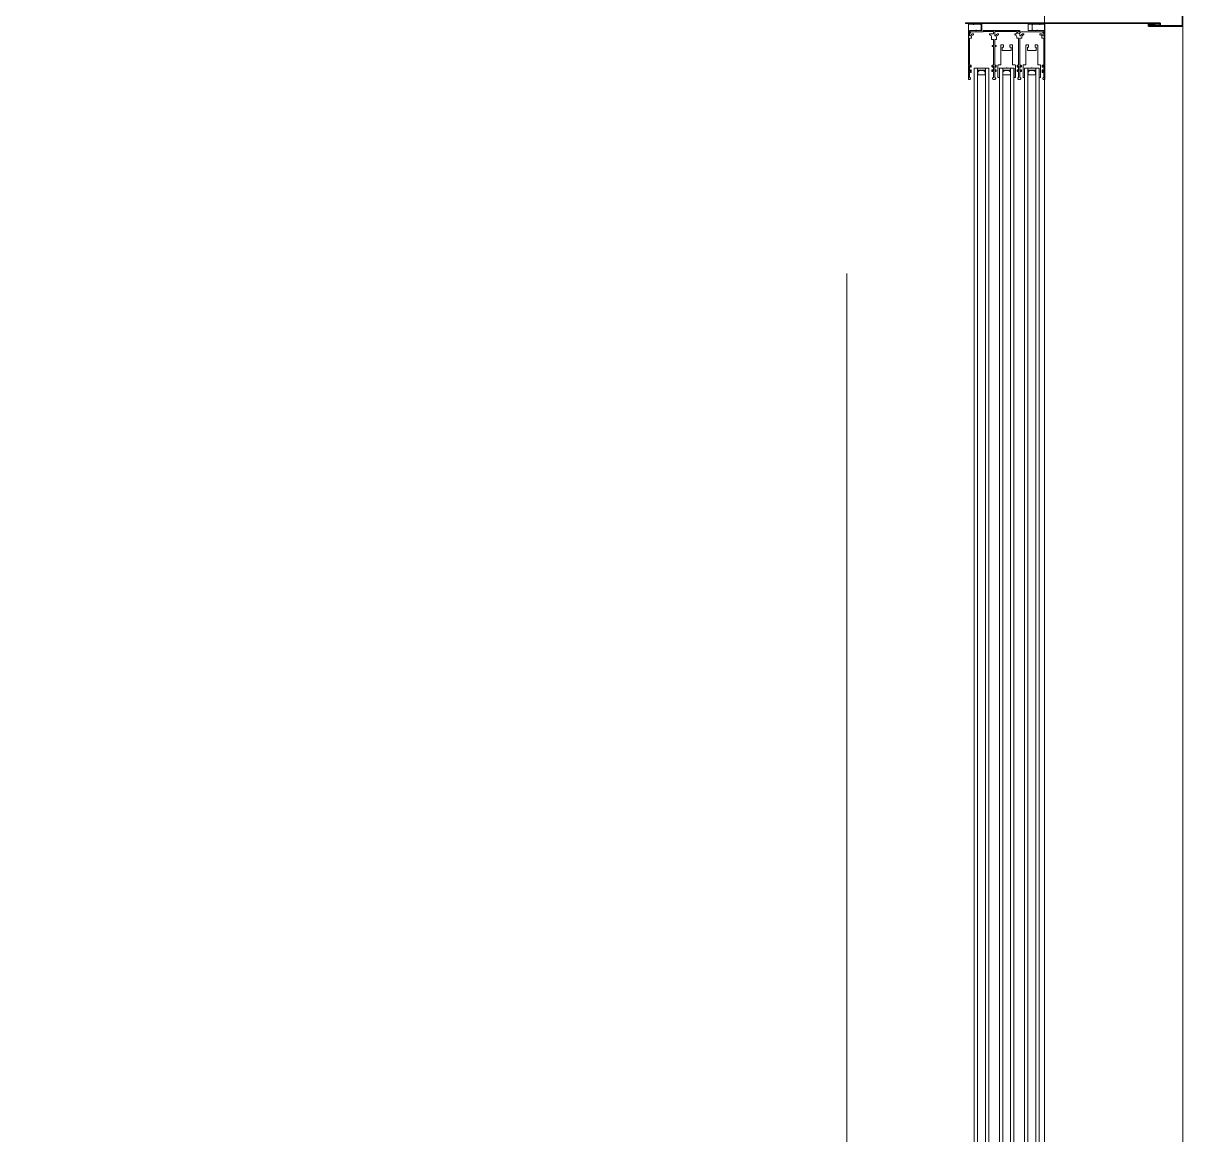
# Model space of a CAD drawing. Header units: centimetres. Extents: x 405464 to 563355, y 50011 to 66875.
# Drawn here: x 518173.3 to 518349.3, y 55410.6 to 55579.3 of the extents above; entities that cross this region are included whole.
import ezdxf
from ezdxf.enums import TextEntityAlignment as Align

# ---------------------------------------------------------------- set-up
doc = ezdxf.new("R2010")
doc.units = ezdxf.units.CM
doc.linetypes.add('DASHDOT', pattern=[25.4, 12.7, -6.35, 0, -6.35])
doc.layers.get('0').update_dxf_attribs({"lineweight": 9})
for name, color, linetype, lineweight in [('0-KRCN-MİMARİ-220526', 8, 'Continuous', 9), ('A_Aks', 30, 'DASHDOT', 9), ('A_Pencere Doğrama-Ex', 140, 'Continuous', 15), ('G_0.09', 254, 'Continuous', 9), ('M00_Mahal_No$0$MH_Alan', 51, 'Continuous', 9), ('PN_Aluminyum', 150, 'Continuous', 15)]:
    doc.layers.add(name, color=color, linetype=linetype, lineweight=lineweight)
doc.styles.add('M00_Mahal_No$0$Kalin01', font='swissk.ttf')
doc.styles.add('M00_Mahal_No$0$Normal', font='swiss.ttf')
doc.styles.add('MAHAL', font='swissc.ttf')

# ---------------------------------------------------------------- blocks, each defined once
blk = doc.blocks.new('1_etap')
at = {"color": 8}
for p, q in [((1428.46, 3259.96), (1428.46, 3260.01)), ((1428.46, 3251.46), (1428.46, 3259.81)), ((1428.55, 3259.86), (1428.47, 3259.94)), ((1428.49, 3259.83), (1429.14, 3259.83)), ((1429.18, 3259.85), (1428.57, 3259.85)), ((1430.48, 3259.85), (1429.3, 3259.85)), ((1429.34, 3259.83), (1430.22, 3259.83)), ((1430.23, 3259.83), (1430.38, 3259.74)), ((1430.4, 3259.72), (1430.4, 3258.99)), ((1430.5, 3258.88), (1430.5, 3259.83)), ((1437.53, 3259.83), (1437.53, 3258.88)), ((1439.24, 3259.85), (1437.56, 3259.85)), ((1438.15, 3259.72), (1438.15, 3258.99)), ((1438.32, 3259.83), (1438.16, 3259.74)), ((1439.21, 3259.83), (1438.33, 3259.83)), ((1439.97, 3259.85), (1439.36, 3259.85)), ((1440.06, 3259.83), (1439.4, 3259.83)), ((1440.08, 3259.94), (1439.99, 3259.86)), ((1440.08, 3260.01), (1440.08, 3259.96)), ((1440.08, 3251.46), (1440.08, 3259.81)), ((1428.64, 3258.85), (1428.64, 3258.07)), ((1428.64, 3257.67), (1428.64, 3253.61)), ((1428.65, 3258.5), (1428.65, 3258.74)), ((1428.66, 3258.76), (1428.74, 3258.84)), ((1429.54, 3258.87), (1428.67, 3258.87)), ((1428.67, 3258.05), (1428.76, 3258.05)), ((1428.87, 3257.7), (1428.67, 3257.7)), ((1428.78, 3258.47), (1428.68, 3258.47)), ((1428.76, 3258.85), (1429.58, 3258.85)), ((1428.8, 3258.65), (1428.8, 3258.5)), ((1429.59, 3258.67), (1428.83, 3258.67)), ((1428.92, 3257.74), (1428.89, 3257.7)), ((1428.93, 3257.9), (1428.93, 3257.76)), ((1429.07, 3258.35), (1429.18, 3258.35)), ((1429.23, 3258.3), (1429.23, 3258.25)), ((1429.64, 3258.7), (1429.6, 3258.67)), ((1429.68, 3258.67), (1429.64, 3258.7)), ((1430.68, 3258.67), (1429.69, 3258.67)), ((1429.7, 3258.85), (1430.48, 3258.85)), ((1430.22, 3258.87), (1429.74, 3258.87)), ((1430.38, 3258.96), (1430.23, 3258.87)), ((1430.7, 3258.85), (1430.7, 3258.7)), ((1436.24, 3258.87), (1430.73, 3258.87)), ((1430.73, 3258.77), (1430.73, 3258.72)), ((1430.76, 3258.69), (1431.18, 3258.69)), ((1436.06, 3258.87), (1430.83, 3258.87)), ((1431.19, 3258.69), (1431.24, 3258.72)), ((1431.24, 3258.72), (1431.28, 3258.69)), ((1431.29, 3258.69), (1432.25, 3258.69)), ((1431.69, 3258.3), (1431.69, 3258.25)), ((1432.25, 3258.35), (1431.74, 3258.35)), ((1431.99, 3257.9), (1431.99, 3257.56)), ((1431.99, 3257.54), (1432.03, 3257.5)), ((1432.05, 3257.49), (1432.25, 3257.49)), ((1432.28, 3258.67), (1432.28, 3258.37)), ((1432.28, 3257.47), (1432.28, 3256.6)), ((1432.46, 3258.67), (1432.46, 3258.07)), ((1432.46, 3257.47), (1432.46, 3256.6)), ((1434.22, 3258.69), (1432.48, 3258.69)), ((1432.48, 3258.05), (1432.57, 3258.05)), ((1432.69, 3257.49), (1432.48, 3257.49)), ((1432.74, 3257.54), (1432.7, 3257.5)), ((1432.75, 3257.9), (1432.75, 3257.55)), ((1432.89, 3258.35), (1433, 3258.35)), ((1433.05, 3258.3), (1433.05, 3258.24)), ((1434.27, 3258.72), (1434.23, 3258.69)), ((1434.31, 3258.69), (1434.27, 3258.72)), ((1435.76, 3258.69), (1434.33, 3258.69)), ((1435.5, 3258.24), (1435.5, 3258.3)), ((1435.55, 3258.35), (1435.76, 3258.35)), ((1435.79, 3258.37), (1435.79, 3258.67)), ((1435.8, 3257.75), (1435.8, 3257.9)), ((1435.84, 3257.7), (1435.81, 3257.74)), ((1436.06, 3257.69), (1435.86, 3257.69)), ((1435.94, 3258.69), (1435.94, 3258.7)), ((1435.94, 3258.5), (1435.94, 3258.69)), ((1436.2, 3258.39), (1435.96, 3258.48)), ((1435.97, 3258.72), (1436.03, 3258.72)), ((1436.06, 3258.72), (1436.15, 3258.69)), ((1436.09, 3253.61), (1436.09, 3257.67)), ((1436.19, 3258.84), (1436.12, 3258.86)), ((1436.26, 3258.51), (1436.26, 3258.85)), ((1436.29, 3258.51), (1436.26, 3258.51)), ((1436.27, 3258.07), (1436.27, 3258.3)), ((1436.27, 3253.61), (1436.27, 3257.67)), ((1436.39, 3258.05), (1436.29, 3258.05)), ((1436.29, 3257.69), (1436.5, 3257.69)), ((1438.57, 3258.67), (1436.46, 3258.67)), ((1436.52, 3257.7), (1436.55, 3257.74)), ((1436.56, 3257.75), (1436.56, 3257.9)), ((1436.81, 3258.35), (1436.7, 3258.35)), ((1436.86, 3258.24), (1436.86, 3258.3)), ((1437.56, 3258.85), (1438.84, 3258.85)), ((1438.16, 3258.96), (1438.32, 3258.87)), ((1438.33, 3258.87), (1438.81, 3258.87)), ((1438.63, 3258.7), (1438.59, 3258.67)), ((1438.67, 3258.67), (1438.63, 3258.7)), ((1439.72, 3258.67), (1438.68, 3258.67)), ((1438.96, 3258.85), (1439.78, 3258.85)), ((1439, 3258.87), (1439.88, 3258.87)), ((1439.31, 3258.3), (1439.31, 3258.25)), ((1439.47, 3258.35), (1439.36, 3258.35)), ((1439.61, 3257.9), (1439.61, 3257.76)), ((1439.62, 3257.74), (1439.66, 3257.7)), ((1439.67, 3257.7), (1439.88, 3257.7)), ((1439.74, 3258.5), (1439.74, 3258.65)), ((1439.87, 3258.47), (1439.77, 3258.47)), ((1439.88, 3258.05), (1439.79, 3258.05)), ((1439.8, 3258.84), (1439.89, 3258.76)), ((1439.89, 3258.74), (1439.89, 3258.5)), ((1439.9, 3258.85), (1439.9, 3258.07)), ((1439.9, 3257.67), (1439.9, 3253.61)), ((1432.08, 3256.55), (1432.08, 3256.45)), ((1432.25, 3256.57), (1432.1, 3256.57)), ((1432.1, 3256.42), (1432.25, 3256.42)), ((1432.28, 3256.4), (1432.28, 3253.61)), ((1432.46, 3256.4), (1432.46, 3253.61)), ((1432.48, 3256.57), (1432.63, 3256.57)), ((1432.63, 3256.42), (1432.48, 3256.42)), ((1432.66, 3256.55), (1432.66, 3256.45)), ((1433.38, 3256.61), (1433.38, 3253.63)), ((1433.38, 3256.61), (1433.38, 3253.63)), ((1433.76, 3256.68), (1433.45, 3256.68)), ((1433.76, 3256.68), (1433.45, 3256.68)), ((1433.6, 3255.81), (1433.6, 3256.3)), ((1433.6, 3255.81), (1433.6, 3256.3)), ((1434.94, 3255.81), (1433.6, 3255.81)), ((1434.94, 3255.81), (1433.6, 3255.81)), ((1433.63, 3256.32), (1433.76, 3256.31)), ((1433.63, 3256.32), (1433.76, 3256.31)), ((1433.78, 3256.34), (1433.78, 3256.66)), ((1433.78, 3256.34), (1433.78, 3256.66)), ((1434.76, 3256.66), (1434.76, 3256.34)), ((1434.76, 3256.66), (1434.76, 3256.34)), ((1435.09, 3256.68), (1434.79, 3256.68)), ((1435.09, 3256.68), (1434.79, 3256.68)), ((1434.79, 3256.31), (1434.92, 3256.32)), ((1434.79, 3256.31), (1434.92, 3256.32)), ((1434.94, 3256.3), (1434.94, 3256.12)), ((1434.94, 3256.3), (1434.94, 3256.12)), ((1434.94, 3256.11), (1434.97, 3256.06)), ((1434.94, 3256.11), (1434.97, 3256.06)), ((1434.97, 3256.06), (1434.94, 3256.01)), ((1434.97, 3256.06), (1434.94, 3256.01)), ((1434.94, 3256), (1434.94, 3255.81)), ((1434.94, 3256), (1434.94, 3255.81)), ((1435.16, 3253.63), (1435.16, 3256.61)), ((1435.16, 3253.63), (1435.16, 3256.61)), ((1437.2, 3256.61), (1437.2, 3253.63)), ((1437.57, 3256.68), (1437.27, 3256.68)), ((1437.42, 3255.81), (1437.42, 3256.3)), ((1438.76, 3255.81), (1437.42, 3255.81)), ((1437.44, 3256.32), (1437.57, 3256.31)), ((1437.6, 3256.34), (1437.6, 3256.66)), ((1438.58, 3256.66), (1438.58, 3256.34)), ((1438.91, 3256.68), (1438.6, 3256.68)), ((1438.6, 3256.31), (1438.73, 3256.32)), ((1438.76, 3256.3), (1438.76, 3256.12)), ((1438.76, 3256.11), (1438.79, 3256.06)), ((1438.79, 3256.06), (1438.76, 3256.01)), ((1438.76, 3256), (1438.76, 3255.81)), ((1438.98, 3253.63), (1438.98, 3256.61)), ((1428.64, 3253.44), (1428.64, 3252.77)), ((1428.64, 3252.6), (1428.64, 3251.76)), ((1428.67, 3253.59), (1428.84, 3253.59)), ((1428.74, 3253.47), (1428.67, 3253.47)), ((1428.67, 3252.75), (1428.74, 3252.75)), ((1428.74, 3252.63), (1428.67, 3252.63)), ((1428.77, 3253.34), (1428.77, 3253.44)), ((1428.77, 3252.77), (1428.77, 3252.87)), ((1428.77, 3252.5), (1428.77, 3252.6)), ((1428.84, 3253.32), (1428.79, 3253.32)), ((1428.79, 3252.9), (1428.84, 3252.9)), ((1428.84, 3252.48), (1428.79, 3252.48)), ((1428.89, 3253.54), (1428.89, 3253.37)), ((1428.89, 3252.85), (1428.89, 3252.53)), ((1432.03, 3253.54), (1432.03, 3253.37)), ((1432.03, 3252.85), (1432.03, 3252.63)), ((1432.03, 3252.63), (1432.25, 3252.63)), ((1432.25, 3253.59), (1432.08, 3253.59)), ((1432.08, 3253.32), (1432.13, 3253.32)), ((1432.13, 3252.9), (1432.08, 3252.9)), ((1432.15, 3253.34), (1432.15, 3253.44)), ((1432.15, 3252.77), (1432.15, 3252.87)), ((1432.18, 3253.47), (1432.25, 3253.47)), ((1432.25, 3252.75), (1432.18, 3252.75)), ((1432.28, 3253.44), (1432.28, 3252.77)), ((1432.28, 3252.6), (1432.28, 3251.76)), ((1432.46, 3253.44), (1432.46, 3252.77)), ((1432.46, 3252.6), (1432.46, 3251.76)), ((1432.48, 3253.59), (1432.65, 3253.59)), ((1432.56, 3253.47), (1432.48, 3253.47)), ((1432.48, 3252.75), (1432.56, 3252.75)), ((1432.7, 3252.63), (1432.48, 3252.63)), ((1432.58, 3253.34), (1432.58, 3253.44)), ((1432.58, 3252.77), (1432.58, 3252.87)), ((1432.65, 3253.32), (1432.61, 3253.32)), ((1432.61, 3252.9), (1432.65, 3252.9)), ((1432.7, 3253.54), (1432.7, 3253.37)), ((1432.7, 3252.85), (1432.7, 3252.63)), ((1432.95, 3253.58), (1432.95, 3251.78)), ((1432.95, 3253.58), (1432.95, 3251.78)), ((1433.38, 3253.63), (1433, 3253.63)), ((1433.38, 3253.63), (1433, 3253.63)), ((1433.16, 3251.76), (1433.16, 3253.09)), ((1433.16, 3251.76), (1433.16, 3253.09)), ((1433.18, 3253.13), (1434.18, 3253.13)), ((1433.18, 3253.13), (1434.18, 3253.13)), ((1434.2, 3253.15), (1434.2, 3253.17)), ((1434.2, 3253.15), (1434.2, 3253.17)), ((1434.22, 3253.19), (1434.33, 3253.19)), ((1434.22, 3253.19), (1434.33, 3253.19)), ((1434.35, 3253.17), (1434.35, 3253.15)), ((1434.35, 3253.17), (1434.35, 3253.15)), ((1434.37, 3253.13), (1435.36, 3253.13)), ((1434.37, 3253.13), (1435.36, 3253.13)), ((1435.54, 3253.63), (1435.16, 3253.63)), ((1435.54, 3253.63), (1435.16, 3253.63)), ((1435.39, 3253.09), (1435.39, 3251.76)), ((1435.39, 3253.09), (1435.39, 3251.76)), ((1435.59, 3251.78), (1435.59, 3253.58)), ((1435.59, 3251.78), (1435.59, 3253.58)), ((1435.84, 3253.37), (1435.84, 3253.54)), ((1435.84, 3252.63), (1435.84, 3252.85)), ((1436.06, 3252.63), (1435.84, 3252.63)), ((1435.89, 3253.59), (1436.06, 3253.59)), ((1435.94, 3253.32), (1435.89, 3253.32)), ((1435.89, 3252.9), (1435.94, 3252.9)), ((1435.96, 3253.44), (1435.96, 3253.34)), ((1435.96, 3252.87), (1435.96, 3252.77)), ((1436.06, 3253.47), (1435.99, 3253.47)), ((1435.99, 3252.75), (1436.06, 3252.75)), ((1436.09, 3252.77), (1436.09, 3253.44)), ((1436.09, 3251.76), (1436.09, 3252.6)), ((1436.27, 3252.77), (1436.27, 3253.44)), ((1436.27, 3251.76), (1436.27, 3252.6)), ((1436.46, 3253.59), (1436.29, 3253.59)), ((1436.29, 3253.47), (1436.37, 3253.47)), ((1436.37, 3252.75), (1436.29, 3252.75)), ((1436.29, 3252.63), (1436.51, 3252.63)), ((1436.39, 3253.44), (1436.39, 3253.34)), ((1436.39, 3252.87), (1436.39, 3252.77)), ((1436.42, 3253.32), (1436.46, 3253.32)), ((1436.46, 3252.9), (1436.42, 3252.9)), ((1436.51, 3253.37), (1436.51, 3253.54)), ((1436.51, 3252.63), (1436.51, 3252.85)), ((1436.77, 3253.58), (1436.77, 3251.78)), ((1437.2, 3253.63), (1436.82, 3253.63)), ((1436.97, 3251.76), (1436.97, 3253.09)), ((1437, 3253.13), (1437.99, 3253.13)), ((1438.01, 3253.15), (1438.01, 3253.17)), ((1438.03, 3253.19), (1438.14, 3253.19)), ((1438.16, 3253.17), (1438.16, 3253.15)), ((1438.18, 3253.13), (1439.17, 3253.13)), ((1439.35, 3253.63), (1438.98, 3253.63)), ((1439.2, 3253.09), (1439.2, 3251.76)), ((1439.4, 3251.78), (1439.4, 3253.58)), ((1439.66, 3253.54), (1439.66, 3253.37)), ((1439.66, 3252.85), (1439.66, 3252.53)), ((1439.88, 3253.59), (1439.71, 3253.59)), ((1439.71, 3253.32), (1439.75, 3253.32)), ((1439.75, 3252.9), (1439.71, 3252.9)), ((1439.71, 3252.48), (1439.75, 3252.48)), ((1439.78, 3253.34), (1439.78, 3253.44)), ((1439.78, 3252.77), (1439.78, 3252.87)), ((1439.78, 3252.5), (1439.78, 3252.6)), ((1439.8, 3253.47), (1439.88, 3253.47)), ((1439.88, 3252.75), (1439.8, 3252.75)), ((1439.8, 3252.63), (1439.88, 3252.63)), ((1439.9, 3253.44), (1439.9, 3252.77)), ((1439.9, 3252.6), (1439.9, 3251.76)), ((1428.65, 3251.43), (1428.49, 3251.43)), ((1428.64, 3251.76), (1428.78, 3251.62)), ((1428.78, 3251.55), (1428.67, 3251.44)), ((1432.28, 3251.76), (1432.14, 3251.62)), ((1432.14, 3251.55), (1432.25, 3251.44)), ((1432.27, 3251.43), (1432.46, 3251.43)), ((1432.59, 3251.62), (1432.46, 3251.76)), ((1432.48, 3251.44), (1432.59, 3251.55)), ((1433, 3251.73), (1433.13, 3251.73)), ((1433, 3251.73), (1433.13, 3251.73)), ((1435.42, 3251.73), (1435.54, 3251.73)), ((1435.42, 3251.73), (1435.54, 3251.73)), ((1436.09, 3251.76), (1435.95, 3251.62)), ((1435.95, 3251.55), (1436.06, 3251.44)), ((1436.08, 3251.43), (1436.28, 3251.43)), ((1436.41, 3251.62), (1436.27, 3251.76)), ((1436.3, 3251.44), (1436.41, 3251.55)), ((1436.82, 3251.73), (1436.94, 3251.73)), ((1439.23, 3251.73), (1439.35, 3251.73)), ((1439.9, 3251.76), (1439.77, 3251.62)), ((1439.77, 3251.55), (1439.88, 3251.44)), ((1439.9, 3251.43), (1440.06, 3251.43))]:
    blk.add_line(p, q, dxfattribs=at)
for points in [[(1429.86, 2884.55), (1429.86, 3253.13), (1429.36, 3253.13), (1429.36, 2884.55)], [(1429.86, 3253.13), (1429.86, 3252.83), (1431.06, 3252.83), (1431.06, 3253.13)], [(1431.06, 3252.63), (1430.76, 3252.83), (1430.16, 3252.83), (1429.86, 3252.63), (1429.86, 3252.13), (1431.06, 3252.13)], [(1431.03, 3252.61), (1430.75, 3252.8), (1430.17, 3252.8), (1429.89, 3252.61), (1429.89, 3252.16), (1431.03, 3252.16)], [(1431.56, 2884.55), (1431.56, 3253.13), (1431.06, 3253.13), (1431.06, 2884.55)], [(1433.67, 2884.55), (1433.67, 3253.13), (1433.17, 3253.13), (1433.17, 2884.55)], [(1433.67, 3253.13), (1433.67, 3252.83), (1434.87, 3252.83), (1434.87, 3253.13)], [(1434.87, 3252.63), (1434.57, 3252.83), (1433.97, 3252.83), (1433.67, 3252.63), (1433.67, 3252.13), (1434.87, 3252.13)], [(1434.84, 3252.61), (1434.56, 3252.8), (1433.98, 3252.8), (1433.7, 3252.61), (1433.7, 3252.16), (1434.84, 3252.16)], [(1435.37, 2884.55), (1435.37, 3253.13), (1434.87, 3253.13), (1434.87, 2884.55)], [(1437.49, 2884.55), (1437.49, 3253.13), (1436.99, 3253.13), (1436.99, 2884.55)], [(1437.49, 3253.13), (1437.49, 3252.83), (1438.69, 3252.83), (1438.69, 3253.13)], [(1438.69, 3252.63), (1438.39, 3252.83), (1437.79, 3252.83), (1437.49, 3252.63), (1437.49, 3252.13), (1438.69, 3252.13)], [(1438.66, 3252.61), (1438.38, 3252.8), (1437.8, 3252.8), (1437.52, 3252.61), (1437.52, 3252.16), (1438.66, 3252.16)], [(1439.19, 2884.55), (1439.19, 3253.13), (1438.69, 3253.13), (1438.69, 2884.55)]]:
    blk.add_lwpolyline(points, close=True, dxfattribs=at)
for centre, radius, start, end in [((1428.49, 3259.96), 0.025, 180, 225), ((1428.49, 3259.81), 0.025, 90, 180), ((1428.57, 3259.88), 0.025, 225, 270), ((1429.14, 3259.78), 0.05, 35.6853, 90), ((1429.18, 3259.83), 0.025, 22.6199, 90), ((1429.24, 3259.85), 0.07, 215.6853, 324.3147), ((1429.24, 3259.85), 0.04, 202.6199, 337.3801), ((1429.3, 3259.83), 0.025, 90, 157.3801), ((1429.34, 3259.78), 0.05, 90, 144.3147), ((1430.22, 3259.81), 0.025, 60, 90), ((1430.37, 3259.72), 0.025, 0, 60), ((1430.48, 3259.83), 0.025, 0, 90), ((1437.56, 3259.83), 0.025, 90, 180), ((1438.17, 3259.72), 0.025, 120, 180), ((1438.33, 3259.81), 0.025, 90, 120), ((1439.21, 3259.78), 0.05, 35.6853, 90), ((1439.24, 3259.83), 0.025, 22.6199, 90), ((1439.3, 3259.85), 0.07, 215.6853, 324.3147), ((1439.3, 3259.85), 0.04, 202.6199, 337.3801), ((1439.36, 3259.83), 0.025, 90, 157.3801), ((1439.4, 3259.78), 0.05, 90, 144.3147), ((1439.97, 3259.88), 0.025, 270, 315), ((1440.06, 3259.81), 0.025, 0, 90), ((1440.06, 3259.96), 0.025, 315, 0), ((1428.67, 3258.85), 0.025, 90, 180), ((1428.67, 3258.07), 0.025, 180.0078, 270), ((1428.67, 3257.67), 0.025, 90, 180), ((1428.68, 3258.74), 0.025, 135, 180), ((1428.68, 3258.5), 0.025, 180, 270), ((1428.76, 3258.83), 0.025, 90, 135), ((1428.76, 3258.07), 0.025, 270, 339.7245), ((1428.78, 3258.5), 0.025, 270, 0), ((1429.23, 3257.9), 0.48, 111.5289, 159.7245), ((1428.83, 3258.65), 0.025, 90, 180), ((1428.87, 3257.72), 0.025, 270, 315), ((1428.91, 3257.76), 0.025, 315, 0), ((1429.23, 3257.9), 0.3, 98.2132, 180), ((1429.07, 3258.3), 0.05, 90, 111.5289), ((1429.18, 3258.3), 0.05, 0, 90), ((1429.18, 3258.25), 0.05, 278.2132, 0), ((1429.54, 3258.92), 0.05, 270, 324.3147), ((1429.64, 3258.85), 0.07, 35.6853, 144.3147), ((1429.58, 3258.88), 0.025, 270, 337.3801), ((1429.59, 3258.7), 0.025, 270, 298.0094), ((1429.64, 3258.85), 0.04, 22.6199, 157.3801), ((1429.7, 3258.88), 0.025, 202.6199, 270), ((1429.69, 3258.7), 0.025, 241.9906, 270), ((1429.74, 3258.92), 0.05, 215.6853, 270), ((1430.22, 3258.9), 0.025, 270, 300), ((1430.37, 3258.99), 0.025, 300, 0), ((1430.48, 3258.88), 0.025, 270, 0), ((1430.68, 3258.7), 0.025, 270, 0), ((1430.73, 3258.85), 0.025, 90, 180), ((1430.83, 3258.77), 0.1, 90, 180), ((1430.76, 3258.72), 0.025, 180, 270), ((1431.18, 3258.72), 0.025, 270, 298), ((1431.29, 3258.72), 0.025, 242, 270), ((1431.74, 3258.3), 0.05, 90, 180), ((1431.74, 3258.25), 0.05, 180, 261.7868), ((1431.69, 3257.9), 0.3, 0, 81.7868), ((1432.01, 3257.56), 0.025, 180, 225), ((1432.05, 3257.52), 0.025, 225, 270), ((1432.25, 3258.67), 0.025, 0, 90), ((1432.25, 3258.37), 0.025, 270, 0), ((1432.25, 3257.47), 0.025, 0, 90), ((1432.48, 3258.67), 0.025, 90, 180.0077), ((1432.48, 3258.07), 0.025, 180.0077, 270), ((1432.48, 3257.47), 0.025, 90, 180), ((1432.57, 3258.07), 0.025, 270, 339.7245), ((1433.05, 3257.9), 0.48, 111.5289, 159.7245), ((1432.69, 3257.52), 0.025, 270, 315), ((1432.72, 3257.55), 0.025, 315, 0), ((1433.05, 3257.9), 0.3, 98.2132, 180), ((1432.89, 3258.3), 0.05, 90, 111.5289), ((1433, 3258.3), 0.05, 0, 90), ((1433, 3258.24), 0.05, 278.2132, 0), ((1434.22, 3258.72), 0.025, 270, 298), ((1434.33, 3258.72), 0.025, 242, 270), ((1435.55, 3258.3), 0.05, 90, 180), ((1435.55, 3258.24), 0.05, 180, 261.7868), ((1435.5, 3257.9), 0.3, 0, 81.7868), ((1435.76, 3258.67), 0.025, 0, 90), ((1435.76, 3258.37), 0.025, 270, 0), ((1435.82, 3257.75), 0.025, 180, 225), ((1435.86, 3257.72), 0.025, 225, 270), ((1435.97, 3258.7), 0.025, 89.9677, 179.9677), ((1435.97, 3258.5), 0.025, 179.9677, 249.9677), ((1436.03, 3258.62), 0.1, 73.7618, 89.9677), ((1436.06, 3258.67), 0.2, 73.7618, 90), ((1436.06, 3257.67), 0.025, 0, 90), ((1436.17, 3258.76), 0.0788, 253.7618, 73.7618), ((1436.17, 3258.3), 0.1, 359.9677, 69.9677), ((1436.24, 3258.85), 0.025, 0, 90), ((1436.29, 3258.07), 0.025, 179.9677, 269.9677), ((1436.29, 3257.67), 0.025, 90, 180), ((1436.29, 3258.66), 0.15, 270, 355.0829), ((1436.39, 3258.07), 0.025, 269.9677, 339.6922), ((1436.86, 3257.9), 0.48, 111.4966, 159.6922), ((1436.46, 3258.65), 0.025, 90, 175.0829), ((1436.5, 3257.72), 0.025, 270, 315), ((1436.53, 3257.75), 0.025, 315, 0), ((1436.86, 3257.9), 0.3, 119.6964, 180), ((1436.7, 3258.3), 0.05, 89.9677, 111.4966), ((1436.86, 3257.9), 0.3, 98.1809, 119.5865), ((1436.81, 3258.3), 0.05, 359.9677, 89.9677), ((1436.81, 3258.24), 0.05, 278.1809, 359.9677), ((1437.56, 3258.88), 0.025, 180, 270), ((1438.17, 3258.99), 0.025, 180, 240), ((1438.33, 3258.9), 0.025, 240, 270), ((1438.57, 3258.7), 0.025, 270, 298.0094), ((1438.68, 3258.7), 0.025, 241.9906, 270), ((1438.81, 3258.92), 0.05, 270, 324.3147), ((1438.84, 3258.88), 0.025, 270, 337.3801), ((1438.9, 3258.85), 0.07, 35.6853, 144.3147), ((1438.9, 3258.85), 0.04, 22.6199, 157.3801), ((1438.96, 3258.88), 0.025, 202.6199, 270), ((1439, 3258.92), 0.05, 215.6853, 270), ((1439.36, 3258.3), 0.05, 90, 180), ((1439.36, 3258.25), 0.05, 180, 261.7868), ((1439.31, 3257.9), 0.3, 0, 81.7868), ((1439.47, 3258.3), 0.05, 68.4711, 90), ((1439.31, 3257.9), 0.48, 20.2755, 68.4711), ((1439.64, 3257.76), 0.025, 180, 225), ((1439.67, 3257.72), 0.025, 225, 270), ((1439.72, 3258.65), 0.025, 0, 90), ((1439.77, 3258.5), 0.025, 180, 270), ((1439.79, 3258.07), 0.025, 200.2755, 270), ((1439.78, 3258.83), 0.025, 45, 90), ((1439.87, 3258.5), 0.025, 270, 0), ((1439.88, 3258.85), 0.025, 0, 90), ((1439.88, 3258.07), 0.025, 270, 359.9922), ((1439.88, 3257.67), 0.025, 0, 90), ((1439.87, 3258.74), 0.025, 0, 45), ((1432.1, 3256.55), 0.025, 90, 180), ((1432.1, 3256.45), 0.025, 180, 270), ((1432.25, 3256.6), 0.025, 270, 0), ((1432.25, 3256.4), 0.025, 0, 90), ((1432.48, 3256.6), 0.025, 180, 270), ((1432.48, 3256.4), 0.025, 90, 180), ((1432.63, 3256.55), 0.025, 0, 90), ((1432.63, 3256.45), 0.025, 270, 0), ((1433.45, 3256.61), 0.07, 90, 180), ((1433.45, 3256.61), 0.07, 90, 180), ((1433.63, 3256.3), 0.025, 87, 180), ((1433.63, 3256.3), 0.025, 87, 180), ((1433.76, 3256.66), 0.025, 0, 90), ((1433.76, 3256.66), 0.025, 0, 90), ((1433.76, 3256.34), 0.025, 267, 0), ((1433.76, 3256.34), 0.025, 267, 0), ((1434.79, 3256.66), 0.025, 90, 180), ((1434.79, 3256.66), 0.025, 90, 180), ((1434.79, 3256.34), 0.025, 180, 273), ((1434.79, 3256.34), 0.025, 180, 273), ((1434.92, 3256.3), 0.025, 0, 93), ((1434.92, 3256.3), 0.025, 0, 93), ((1434.97, 3256.12), 0.025, 180, 209), ((1434.97, 3256.12), 0.025, 180, 209), ((1434.97, 3256), 0.025, 151, 180), ((1434.97, 3256), 0.025, 151, 180), ((1435.09, 3256.61), 0.07, 0, 90), ((1435.09, 3256.61), 0.07, 0, 90), ((1437.27, 3256.61), 0.07, 90, 180), ((1437.44, 3256.3), 0.025, 87, 180), ((1437.57, 3256.66), 0.025, 0, 90), ((1437.57, 3256.34), 0.025, 267, 0), ((1438.6, 3256.66), 0.025, 90, 180), ((1438.6, 3256.34), 0.025, 180, 273), ((1438.73, 3256.3), 0.025, 0, 93), ((1438.78, 3256.12), 0.025, 180, 209), ((1438.78, 3256), 0.025, 151, 180), ((1438.91, 3256.61), 0.07, 0, 90), ((1428.67, 3253.61), 0.025, 180, 270), ((1428.67, 3253.44), 0.025, 90, 180), ((1428.67, 3252.77), 0.025, 180, 270), ((1428.67, 3252.6), 0.025, 90, 180), ((1428.74, 3253.44), 0.025, 0, 90), ((1428.74, 3252.77), 0.025, 270, 0), ((1428.74, 3252.6), 0.025, 0, 90), ((1428.79, 3253.34), 0.025, 180, 270), ((1428.79, 3252.87), 0.025, 90, 180), ((1428.79, 3252.5), 0.025, 180, 270), ((1428.84, 3253.54), 0.05, 0, 90), ((1428.84, 3253.37), 0.05, 270, 0), ((1428.84, 3252.85), 0.05, 0, 90), ((1428.84, 3252.53), 0.05, 270, 0), ((1432.08, 3253.54), 0.05, 90, 180), ((1432.08, 3253.37), 0.05, 180, 270), ((1432.08, 3252.85), 0.05, 90, 180), ((1432.13, 3253.34), 0.025, 270, 0), ((1432.13, 3252.87), 0.025, 0, 90), ((1432.18, 3253.44), 0.025, 90, 180), ((1432.18, 3252.77), 0.025, 180, 270), ((1432.25, 3253.61), 0.025, 270, 0), ((1432.25, 3253.44), 0.025, 0, 90), ((1432.25, 3252.77), 0.025, 270, 0), ((1432.25, 3252.6), 0.025, 0.0125, 90), ((1432.48, 3253.61), 0.025, 180, 270), ((1432.48, 3253.44), 0.025, 90, 180), ((1432.48, 3252.77), 0.025, 180, 270), ((1432.48, 3252.6), 0.025, 90, 180), ((1432.56, 3253.44), 0.025, 0, 90), ((1432.56, 3252.77), 0.025, 270, 0), ((1432.61, 3253.34), 0.025, 180, 270), ((1432.61, 3252.87), 0.025, 90, 180), ((1432.65, 3253.54), 0.05, 0, 90), ((1432.65, 3253.37), 0.05, 270, 0), ((1432.65, 3252.85), 0.05, 0, 90), ((1433, 3253.58), 0.05, 90, 180), ((1433, 3253.58), 0.05, 90, 180), ((1433.16, 3253.12), 0.0195, 52.0088, 232.0088), ((1433.16, 3253.12), 0.0195, 52.0088, 232.0088), ((1433.14, 3253.09), 0.02, 0, 39.6637), ((1433.14, 3253.09), 0.02, 0, 39.6637), ((1433.18, 3253.15), 0.02, 244.354, 270), ((1433.18, 3253.15), 0.02, 244.354, 270), ((1434.18, 3253.15), 0.02, 270, 0), ((1434.18, 3253.15), 0.02, 270, 0), ((1434.22, 3253.17), 0.02, 90, 180), ((1434.22, 3253.17), 0.02, 90, 180), ((1434.33, 3253.17), 0.02, 0, 90), ((1434.33, 3253.17), 0.02, 0, 90), ((1434.37, 3253.15), 0.02, 180, 270), ((1434.37, 3253.15), 0.02, 180, 270), ((1435.36, 3253.15), 0.02, 270, 295.646), ((1435.36, 3253.15), 0.02, 270, 295.646), ((1435.38, 3253.12), 0.0195, 307.9912, 127.9912), ((1435.38, 3253.12), 0.0195, 307.9912, 127.9912), ((1435.41, 3253.09), 0.02, 140.3363, 180), ((1435.41, 3253.09), 0.02, 140.3363, 180), ((1435.54, 3253.58), 0.05, 0, 90), ((1435.54, 3253.58), 0.05, 0, 90), ((1435.89, 3253.54), 0.05, 90, 180), ((1435.89, 3253.37), 0.05, 180, 270), ((1435.89, 3252.85), 0.05, 90, 180), ((1435.94, 3253.34), 0.025, 270, 0), ((1435.94, 3252.87), 0.025, 0, 90), ((1435.99, 3253.44), 0.025, 90, 180), ((1435.99, 3252.77), 0.025, 180, 270), ((1436.06, 3253.61), 0.025, 270, 0), ((1436.06, 3253.44), 0.025, 0, 90), ((1436.06, 3252.77), 0.025, 270, 360), ((1436.06, 3252.6), 0.025, 0, 90), ((1436.29, 3253.61), 0.025, 183.7531, 270), ((1436.29, 3253.44), 0.025, 90, 176.2469), ((1436.29, 3252.77), 0.025, 183.7531, 270), ((1436.29, 3252.6), 0.025, 90, 176.2468), ((1436.37, 3253.44), 0.025, 0, 90), ((1436.37, 3252.77), 0.025, 270, 0), ((1436.42, 3253.34), 0.025, 180, 270), ((1436.42, 3252.87), 0.025, 90, 180), ((1436.46, 3253.54), 0.05, 0, 90), ((1436.46, 3253.37), 0.05, 270, 0), ((1436.46, 3252.85), 0.05, 0, 90), ((1436.82, 3253.58), 0.05, 90, 180), ((1436.98, 3253.12), 0.0195, 52.0088, 232.0088), ((1436.95, 3253.09), 0.02, 0, 39.6637), ((1437, 3253.15), 0.02, 244.354, 270), ((1437.99, 3253.15), 0.02, 270, 0), ((1438.03, 3253.17), 0.02, 90, 180), ((1438.14, 3253.17), 0.02, 0, 90), ((1438.18, 3253.15), 0.02, 180, 270), ((1439.17, 3253.15), 0.02, 270, 295.646), ((1439.19, 3253.12), 0.0195, 307.9912, 127.9912), ((1439.22, 3253.09), 0.02, 140.3363, 180), ((1439.35, 3253.58), 0.05, 0, 90), ((1439.71, 3253.54), 0.05, 90, 180), ((1439.71, 3253.37), 0.05, 180, 270), ((1439.71, 3252.85), 0.05, 90, 180), ((1439.71, 3252.53), 0.05, 180, 270), ((1439.75, 3253.34), 0.025, 270, 0), ((1439.75, 3252.87), 0.025, 0, 90), ((1439.75, 3252.5), 0.025, 270, 0), ((1439.8, 3253.44), 0.025, 90, 180), ((1439.8, 3252.77), 0.025, 180, 270), ((1439.8, 3252.6), 0.025, 90, 180), ((1439.88, 3253.61), 0.025, 270, 0), ((1439.88, 3253.44), 0.025, 0, 90), ((1439.88, 3252.77), 0.025, 270, 0), ((1439.88, 3252.6), 0.025, 0, 90), ((1428.49, 3251.46), 0.025, 180, 270), ((1428.65, 3251.46), 0.025, 270, 314.029), ((1428.74, 3251.58), 0.05, 314.029, 45), ((1432.17, 3251.58), 0.05, 135, 225.971), ((1432.27, 3251.46), 0.025, 225.971, 270), ((1432.46, 3251.46), 0.025, 270, 314.029), ((1432.56, 3251.58), 0.05, 314.029, 45), ((1433, 3251.78), 0.05, 180.0007, 269.9987), ((1433, 3251.78), 0.05, 180.0007, 269.9987), ((1433.13, 3251.76), 0.03, 270, 0), ((1433.13, 3251.76), 0.03, 270, 0), ((1435.42, 3251.76), 0.03, 180, 270), ((1435.42, 3251.76), 0.03, 180, 270), ((1435.54, 3251.78), 0.05, 270, 0), ((1435.54, 3251.78), 0.05, 270, 0), ((1435.99, 3251.58), 0.05, 135, 225.971), ((1436.08, 3251.46), 0.025, 225.971, 270), ((1436.28, 3251.46), 0.025, 270.0001, 314.0291), ((1436.37, 3251.58), 0.05, 314.029, 45), ((1436.82, 3251.78), 0.05, 180.0007, 269.9987), ((1436.94, 3251.76), 0.03, 270, 0), ((1439.23, 3251.76), 0.03, 180, 270), ((1439.35, 3251.78), 0.05, 270, 0), ((1439.8, 3251.58), 0.05, 135, 225.971), ((1439.9, 3251.46), 0.025, 225.971, 270), ((1440.06, 3251.46), 0.025, 270, 0)]:
    blk.add_arc(centre, radius, start, end, dxfattribs=at)
at = {"layer": 'A_Aks', "color": 8, "ltscale": 100}
blk.add_line((1410, -588.11), (1410, 5066.95), dxfattribs=at)
blk.add_line((1410, -588.11), (1410, 5066.95), dxfattribs=at)
at = {"layer": 'G_0.09', "color": 8}
blk.add_line((1461, 3259.49), (1461, 90.54), dxfattribs=at)
at = {"layer": 'PN_Aluminyum', "color": 8}
for points in [[(1459.13, 3267.82), (1458.18, 3268.14, -0.414214), (1458.16, 3268.17), (1458.19, 3268.27, -0.414214), (1458.23, 3268.29), (1460.88, 3267.4), (1460.88, 3259.61), (1455.9, 3259.61, -0.414214), (1455.87, 3259.64), (1455.87, 3259.74, -0.414214), (1455.9, 3259.77), (1456.75, 3259.77)], [(1461, 3267.49), (1461, 3259.49), (1455.9, 3259.49, -0.414214), (1455.75, 3259.64), (1455.75, 3259.74, -0.414214), (1455.9, 3259.89), (1456.75, 3259.89)], [(1456.21, 3259.75), (1457.46, 3259.75, 0.414214), (1457.49, 3259.78), (1457.49, 3259.88, 0.414214), (1457.46, 3259.91), (1428, 3259.91), (1428, 3260.03), (1428.12, 3260.03), (1428.12, 3260.03), (1457.46, 3260.03, -0.414214), (1457.61, 3259.88), (1457.61, 3259.78, -0.414214), (1457.46, 3259.63), (1456.21, 3259.63)]]:
    blk.add_lwpolyline(points, format="xyb", dxfattribs=at)
for points in [[(1456.21, 3259.75), (1456.21, 3259.63)], [(1456.75, 3259.77), (1456.75, 3259.89)]]:
    blk.add_lwpolyline(points, dxfattribs=at)
at = {"color": 8, "linetype": 'ByBlock', "lineweight": -2}
for tag, height, style, p in [('MAHALNO', 15.68, 'M00_Mahal_No$0$Kalin01', (-1403.52, 5183, -22.72)), ('MAHALADI', 25.09, 'M00_Mahal_No$0$Normal', (-1403.52, 5151.64, -22.72)), ('MAHALNO', 9.8, 'M00_Mahal_No$0$Kalin01', (-1049.84, 5038.22)), ('MAHALADI', 15.68, 'M00_Mahal_No$0$Normal', (-1049.84, 5018.62)), ('MAHALNO', 19.6, 'M00_Mahal_No$0$Kalin01', (585.19, 4515.87)), ('MAHALADI', 31.36, 'M00_Mahal_No$0$Normal', (585.19, 4476.67)), ('MAHALNO', 19.6, 'M00_Mahal_No$0$Kalin01', (543.65, 3917.94)), ('MAHALADI', 31.36, 'M00_Mahal_No$0$Normal', (543.65, 3878.74)), ('MAHALNO', 19.6, 'M00_Mahal_No$0$Kalin01', (175.42, 3438.17)), ('MAHALADI', 31.36, 'M00_Mahal_No$0$Normal', (175.42, 3398.97)), ('MAHALNO', 15.68, 'M00_Mahal_No$0$Kalin01', (662.5, 3278.68)), ('MAHALADI', 25.09, 'M00_Mahal_No$0$Normal', (662.5, 3247.32)), ('MAHALNO', 9.8, 'M00_Mahal_No$0$Kalin01', (928.42, 2524.93)), ('MAHALADI', 15.68, 'M00_Mahal_No$0$Normal', (928.42, 2505.33)), ('MAHALNO', 19.6, 'M00_Mahal_No$0$Kalin01', (683.01, 1295.87)), ('MAHALADI', 31.36, 'M00_Mahal_No$0$Normal', (683.01, 1256.67))]:
    blk.add_attdef(tag, text='', height=height, dxfattribs=dict(at, style=style)).set_placement(p, align=Align.MIDDLE_CENTER)
at = {"layer": 'A_Pencere Doğrama-Ex', "color": 8, "style": 'MAHAL'}
for p in [(163.41, 4608.46), (585.7, 4362.45), (584.07, 3781.1), (404.74, 3207.04), (477.62, 2356.77), (647.13, 1093.28), (160.83, 91.11)]:
    blk.add_attdef('KOT', p, '', height=10, dxfattribs=at)
at = {"layer": 'M00_Mahal_No$0$MH_Alan', "color": 8, "style": 'M00_Mahal_No$0$Normal'}
for height, p in [(25.09, (-1403.52, 5114.01, -22.72)), (15.68, (-1049.84, 4995.1)), (31.36, (585.19, 4429.63)), (31.36, (543.65, 3831.7)), (31.36, (175.42, 3351.93)), (25.09, (662.5, 3209.69)), (15.68, (928.42, 2481.81)), (31.36, (683.01, 1209.63))]:
    blk.add_attdef('ALAN', text='', height=height, dxfattribs=at).set_placement(p, align=Align.MIDDLE_CENTER)
blk = doc.blocks.new('A$C9e52caec')
at = {"color": 8}
blk.add_blockref('1_etap', (12530, 57), dxfattribs=at)
at = {"color": 8, "ltscale": 10}
blk.add_lwpolyline([(12564.5, 4737), (13970, 4737), (13970, 77), (12564.5, 77)], close=True, dxfattribs=at)

msp = doc.modelspace()

# ---------------------------------------------------------------- block references
at = {"layer": '0-KRCN-MİMARİ-220526', "rotation": 359.999999999997}
msp.add_blockref('A$C9e52caec', (504358.27, 52262.37, 74), dxfattribs=at)

doc.saveas('drawing.dxf')
